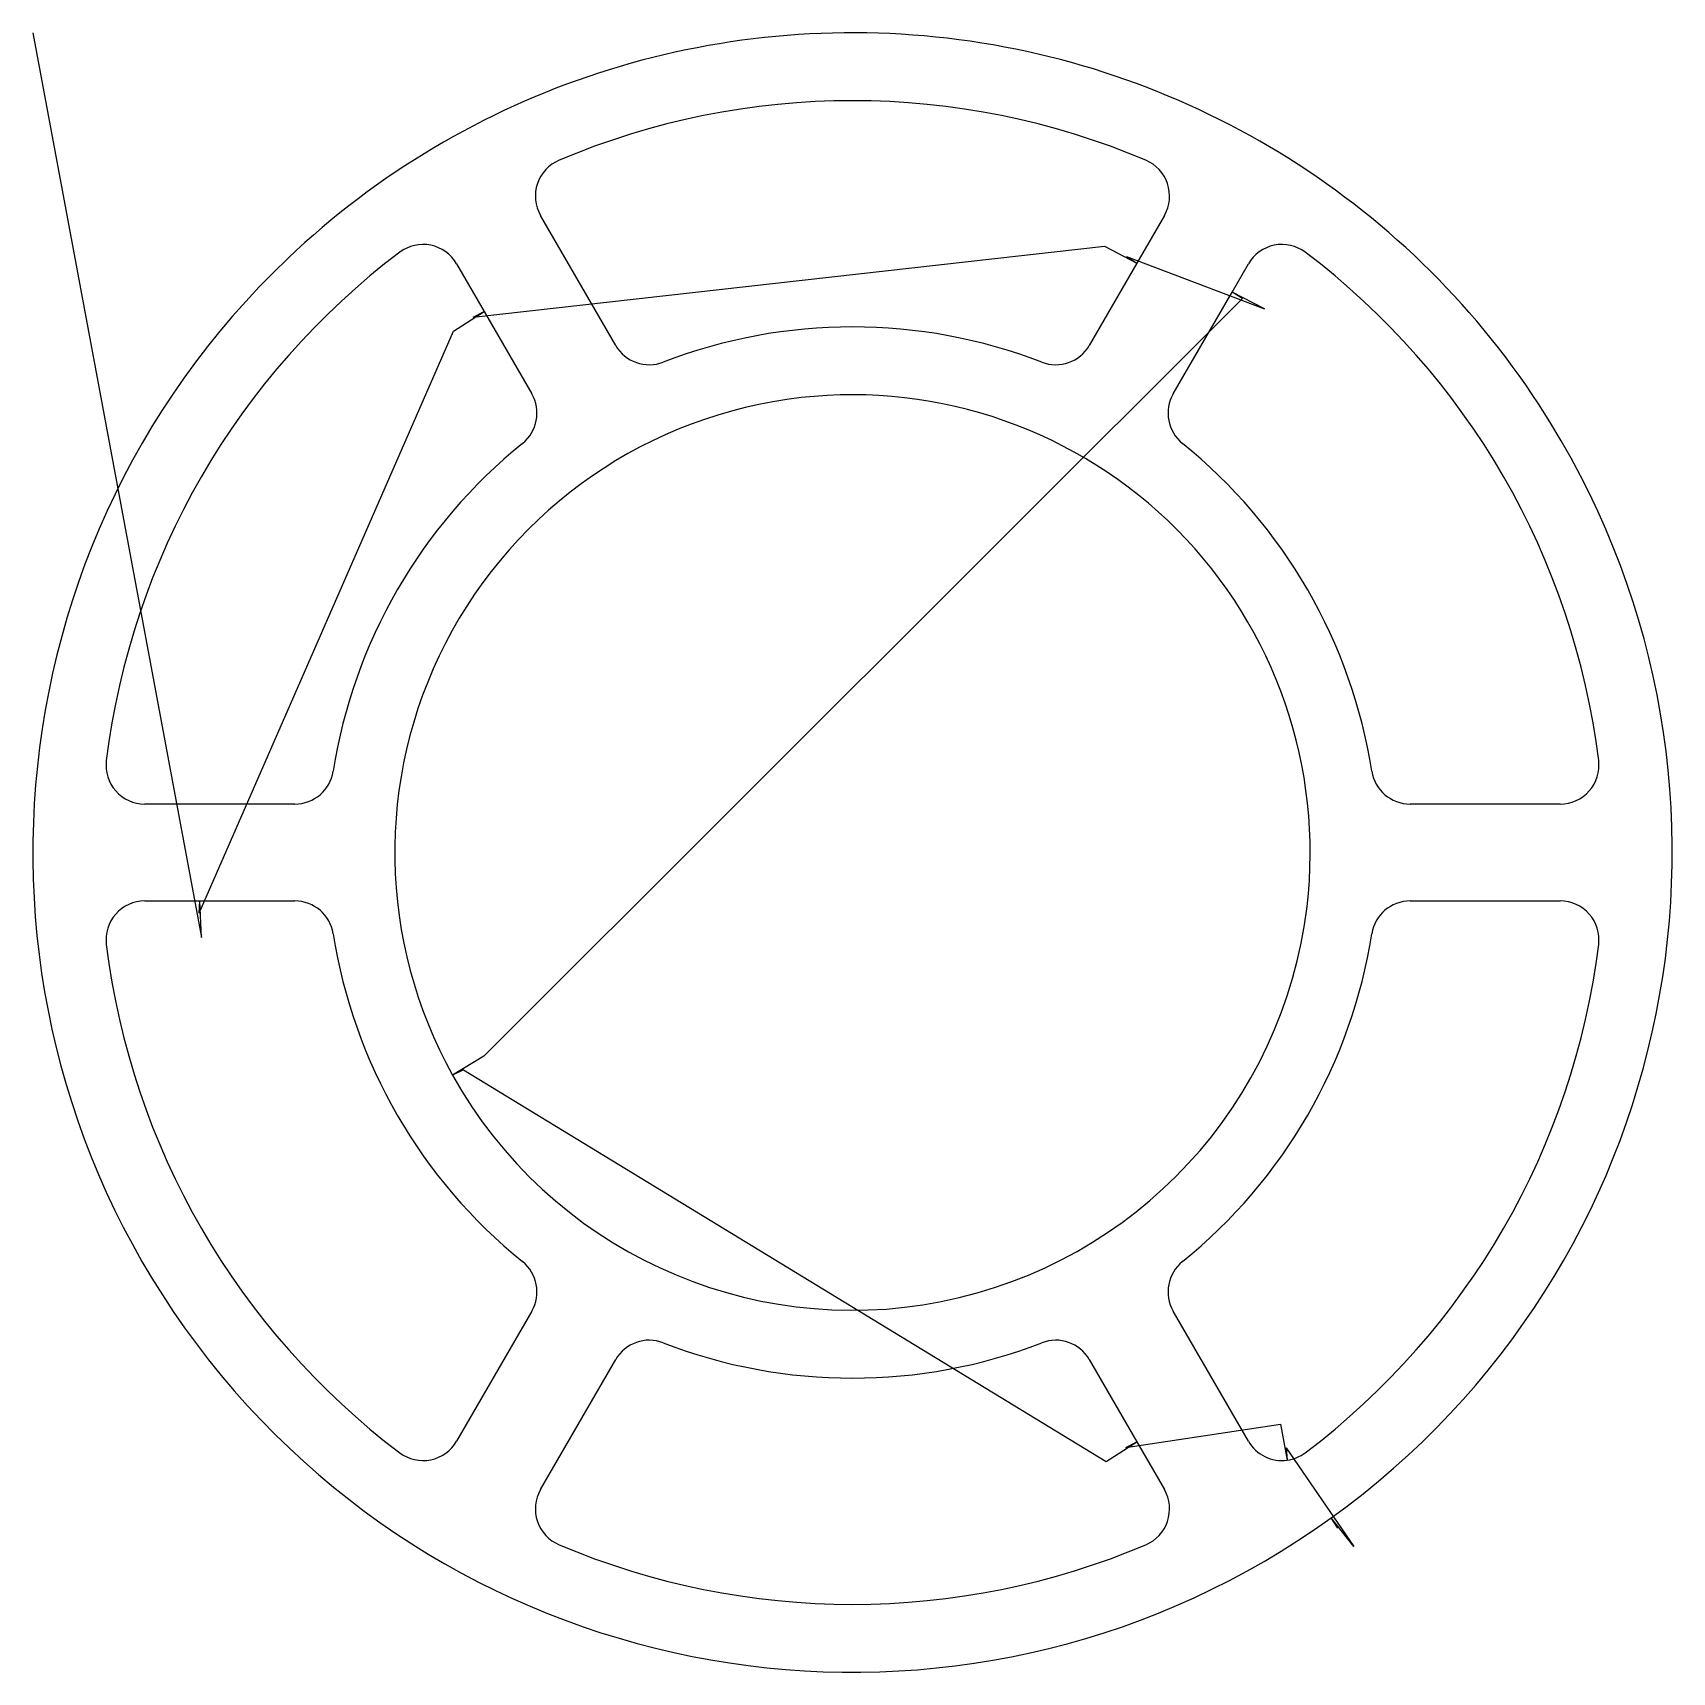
# Model space of a CAD drawing. Extents: x 1 to 7.66, y 1 to 7.66.
import ezdxf

# ---------------------------------------------------------------- set-up
doc = ezdxf.new("R2010")
doc.units = 0
doc.layers.get('0').update_dxf_attribs({"linetype": 'CONTINUOUS'})
doc.layers.add('3', color=7, linetype='CONTINUOUS')
doc.layers.add('9', color=7, linetype='CONTINUOUS')

msp = doc.modelspace()

# ---------------------------------------------------------------- linework, layer by layer
at = {"color": 0, "linetype": 'CONTINUOUS'}
for p, q in [((1, 7.6575), (1.6848, 3.9835)), ((2.7889, 6.5026), (5.3517, 6.791)), ((5.4415, 6.7492), (6.0019, 6.5362)), ((5.9121, 6.5781), (2.8313, 3.5023)), ((1.6762, 4.0822), (2.7078, 6.4458)), ((2.7493, 3.4467), (5.3582, 1.8552)), ((5.4393, 1.9121), (6.0674, 2.0071)), ((6.0896, 1.9106), (6.3645, 1.5099))]:
    msp.add_line(p, q, dxfattribs=at)
at = {"layer": '3', "color": 3, "linetype": 'CONTINUOUS'}
for p, q in [((3.3671, 6.3881), (3.0623, 6.916)), ((5.5952, 6.916), (5.4835, 6.7225)), ((2.7213, 6.7192), (2.8331, 6.5256)), ((5.4835, 6.7225), (5.2904, 6.3881)), ((5.8701, 6.6048), (5.9362, 6.7192)), ((5.6314, 6.1912), (5.8701, 6.6048)), ((2.8331, 6.5256), (3.0261, 6.1912)), ((2.0645, 4.5256), (1.4548, 4.5256)), ((7.2026, 4.5256), (6.593, 4.5256)), ((1.4548, 4.1319), (1.6784, 4.1319)), ((1.6784, 4.1319), (2.0645, 4.1319)), ((6.593, 4.1319), (7.2026, 4.1319)), ((3.0261, 2.4662), (2.7213, 1.9383)), ((5.9362, 1.9383), (5.6314, 2.4662)), ((3.0623, 1.7414), (3.3671, 2.2694)), ((5.2904, 2.2694), (5.4835, 1.935)), ((5.4835, 1.935), (5.5952, 1.7414))]:
    msp.add_line(p, q, dxfattribs=at)
for centre, radius, start, end in [((4.3287, 4.3287), 3.3287, 31.55488, 133.54488), ((4.3287, 4.3287), 3.0531, 67.02866, 112.97134), ((3.1986, 6.9948), 0.1575, 112.97134, 210), ((5.4588, 6.9948), 0.1575, 330, 67.02866), ((2.5849, 6.6405), 0.1575, 30, 127.02866), ((6.0726, 6.6405), 0.1575, 52.97134, 150), ((4.3287, 4.3287), 3.3287, 133.54488, 305.72916), ((4.3287, 4.3287), 3.0531, 127.02866, 172.97134), ((4.3287, 4.3287), 3.0531, 7.02866, 52.97134), ((4.3287, 4.3287), 2.1344, 68.89394, 111.10606), ((3.5035, 6.4668), 0.1575, 210, 291.10606), ((5.154, 6.4668), 0.1575, 248.89394, 330), ((4.3287, 4.3287), 1.8588, 96.44219, 209.11173), ((2.8897, 6.1125), 0.1575, 308.89394, 30), ((4.3287, 4.3287), 1.8588, 353.21428, 96.44219), ((5.7677, 6.1125), 0.1575, 150, 231.10606), ((4.3287, 4.3287), 3.3287, 305.72916, 31.55488), ((4.3287, 4.3287), 2.1344, 128.89394, 171.10606), ((4.3287, 4.3287), 2.1344, 8.89394, 51.10606), ((1.4548, 4.6831), 0.1575, 172.97134, 270), ((7.2026, 4.6831), 0.1575, 270, 7.02866), ((2.0645, 4.6831), 0.1575, 270, 351.10606), ((6.593, 4.6831), 0.1575, 188.89394, 270), ((1.4548, 3.9744), 0.1575, 90, 187.02866), ((2.0645, 3.9744), 0.1575, 8.89394, 90), ((6.593, 3.9744), 0.1575, 90, 171.10606), ((7.2026, 3.9744), 0.1575, 352.97134, 90), ((4.3287, 4.3287), 1.8588, 209.11173, 353.21428), ((4.3287, 4.3287), 2.1344, 188.89394, 231.10606), ((4.3287, 4.3287), 2.1344, 308.89394, 351.10606), ((4.3287, 4.3287), 3.0531, 187.02866, 232.97134), ((4.3287, 4.3287), 3.0531, 307.02866, 352.97134), ((2.8897, 2.545), 0.1575, 330, 51.10606), ((5.7677, 2.545), 0.1575, 128.89394, 210), ((3.5035, 2.1907), 0.1575, 68.89394, 150), ((4.3287, 4.3287), 2.1344, 248.89394, 291.10606), ((5.154, 2.1907), 0.1575, 30, 111.10606), ((2.5849, 2.017), 0.1575, 232.97134, 330), ((6.0726, 2.017), 0.1575, 210, 277.92006), ((6.0726, 2.017), 0.1575, 277.92006, 307.02866), ((3.1986, 1.6627), 0.1575, 150, 247.02866), ((5.4588, 1.6627), 0.1575, 292.97134, 30), ((4.3287, 4.3287), 3.0531, 247.02866, 292.97134)]:
    msp.add_arc(centre, radius, start, end, dxfattribs=at)
at = {"layer": '9', "color": 9, "linetype": 'CONTINUOUS'}
for p, q in [((5.3517, 6.791), (5.4835, 6.7225)), ((5.4415, 6.7492), (5.4835, 6.7225)), ((6.0019, 6.5362), (5.8701, 6.6048)), ((5.9121, 6.5781), (5.8701, 6.6048)), ((2.7078, 6.4458), (2.8331, 6.5256)), ((2.7889, 6.5026), (2.8331, 6.5256)), ((1.6762, 4.0822), (1.6784, 4.1319)), ((1.6848, 3.9835), (1.6784, 4.1319)), ((2.8313, 3.5023), (2.7048, 3.4244)), ((2.7493, 3.4467), (2.7048, 3.4244)), ((6.0674, 2.0071), (6.0943, 1.861)), ((5.3582, 1.8552), (5.4835, 1.935)), ((5.4393, 1.9121), (5.4835, 1.935)), ((6.0896, 1.9106), (6.0943, 1.861)), ((6.3645, 1.5099), (6.2726, 1.6265)), ((6.2998, 1.5849), (6.2726, 1.6265))]:
    msp.add_line(p, q, dxfattribs=at)

doc.saveas('drawing.dxf')
